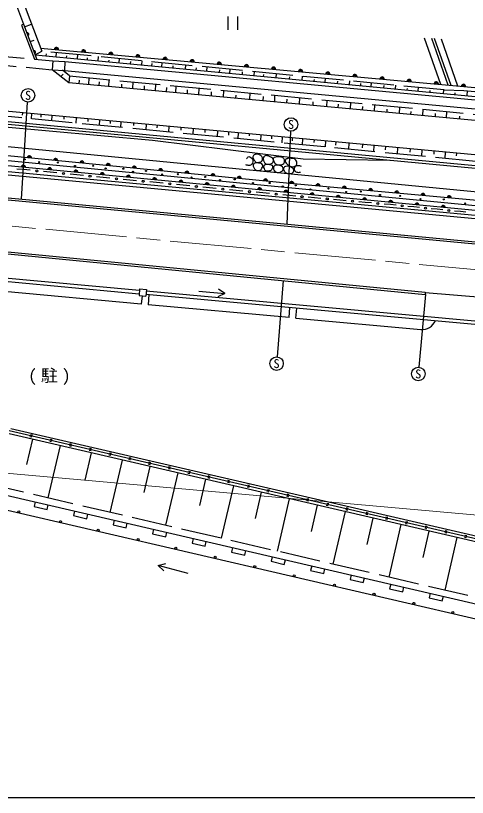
# Model space of a CAD drawing. Units: millimetres, scale not verified. Extents: x 40000 to 680000, y 20000 to 380000.
# Drawn here: x 182099 to 248935, y 205000 to 320629 of the extents above; entities that cross this region are included whole.
import ezdxf
from ezdxf.enums import TextEntityAlignment as Align

# ---------------------------------------------------------------- set-up
doc = ezdxf.new("R2010")
doc.units = ezdxf.units.MM
doc.header["$LTSCALE"] = 1000
doc.linetypes.add('CHAIN', pattern=[18.5, 12, -1.5, 3.5, -1.5])
doc.linetypes.add('DASHED', pattern=[7.5, 6, -1.5])
for name, color, linetype, lineweight in [('M-BGD', 7, 'Continuous', 25), ('M-BGD-EXST', 7, 'Continuous', 25), ('M-BMK', 2, 'CHAIN', 13), ('M-STR-HTXT', 7, 'Continuous', 13), ('M-TTL-BAND', 7, 'Continuous', 25)]:
    doc.layers.add(name, color=color, linetype=linetype, lineweight=lineweight)
doc.styles.add('ＭＳ ゴシック', font='')
doc.styles.get('ＭＳ ゴシック').set_extended_font_data('MS Gothic')

msp = doc.modelspace()

# ---------------------------------------------------------------- linework, layer by layer
at = {"layer": 'M-BGD'}
for p, q in [((181553, 323919), (183276, 319355)), ((182748, 323901), (185970, 315367)), ((183276, 319355), (182973, 319240)), ((182973, 319240), (184884, 314179)), ((183276, 319355), (185243, 314146)), ((183412, 318996), (184462, 319362)), ((184240, 316803), (184828, 317008)), ((242553, 317356), (244963, 310473)), ((243616, 317297), (246039, 310375)), ((244046, 317273), (246474, 310336)), ((245053, 317217), (247494, 310244)), ((185796, 315828), (258732, 309227)), ((184983, 314835), (185970, 315367)), ((184983, 314835), (259212, 307826)), ((186614, 314974), (186587, 314683)), ((188116, 315161), (188059, 314544)), ((189617, 314707), (189588, 314400)), ((191236, 314860), (191179, 314250)), ((194304, 314565), (194248, 313960)), ((184886, 314176), (187583, 313926)), ((187583, 313926), (187514, 312628)), ((187583, 313926), (189380, 313831)), ((189380, 313831), (189312, 312533)), ((189380, 313831), (259903, 307243)), ((192693, 314368), (192669, 314109)), ((195865, 314029), (195845, 313809)), ((197426, 314264), (197370, 313665)), ((199086, 313835), (199056, 313506)), ((200769, 313942), (200715, 313350)), ((202235, 313545), (202204, 313209)), ((203712, 313659), (203657, 313072)), ((187514, 312628), (189312, 312533)), ((189962, 310705), (187514, 312628)), ((189312, 312533), (259608, 305966)), ((205371, 313194), (205345, 312912)), ((207221, 313321), (207167, 312740)), ((208810, 312927), (208779, 312588)), ((210403, 313014), (210349, 312440)), ((212249, 312588), (212219, 312263)), ((213812, 312686), (213759, 312118)), ((215640, 312297), (215607, 311943)), ((217389, 312342), (217337, 311780)), ((251476, 294404), (68291, 312171)), ((189114, 311964), (188788, 311627)), ((190053, 311704), (189962, 310705)), ((191488, 311093), (191466, 310565)), ((192942, 311432), (192902, 310432)), ((195881, 311155), (195840, 310158)), ((218754, 311922), (218729, 311649)), ((220668, 312026), (220616, 311470)), ((222603, 311559), (222577, 311285)), ((224516, 311655), (224465, 311107)), ((226260, 311171), (226238, 310940)), ((227912, 311328), (227862, 310786)), ((283686, 289238), (68098, 310019)), ((280109, 302322), (189962, 310705)), ((194442, 310850), (194420, 310291)), ((197760, 310487), (197740, 309982)), ((199446, 310819), (199406, 309827)), ((201127, 310221), (201104, 309669)), ((202794, 310504), (202754, 309515)), ((204420, 310003), (204395, 309363)), ((205811, 310219), (205771, 309235)), ((209217, 309898), (209177, 308918)), ((229723, 310953), (229692, 310613)), ((231502, 310982), (231453, 310447)), ((233138, 310614), (233108, 310291)), ((234706, 310674), (234657, 310145)), ((236553, 310275), (236524, 309968)), ((238291, 310329), (238243, 309806)), ((241672, 310003), (241624, 309487)), ((282943, 288626), (68032, 309290)), ((207496, 309664), (207472, 309077)), ((211032, 309373), (211007, 308748)), ((212864, 309555), (212824, 308579)), ((214665, 308889), (214646, 308410)), ((216761, 309188), (216722, 308217)), ((220422, 308843), (220383, 307876)), ((240016, 309863), (239995, 309641)), ((243382, 309573), (243359, 309323)), ((245403, 309644), (245356, 309134)), ((247088, 309234), (247064, 308973)), ((248920, 309507), (248855, 308804)), ((218710, 308646), (218685, 308034)), ((222221, 308259), (222199, 307707)), ((224081, 308498), (224043, 307536)), ((226072, 307896), (226050, 307349)), ((228146, 308115), (228107, 307158)), ((231621, 307788), (231582, 306835)), ((202366, 302166), (145818, 307187)), ((287233, 294481), (153513, 307128)), ((287270, 294879), (153547, 307527)), ((229802, 307532), (229780, 307002)), ((233410, 307193), (233389, 306667)), ((235182, 307452), (235144, 306503)), ((237019, 306806), (237000, 306331)), ((238880, 307104), (238842, 306159)), ((240561, 306430), (240544, 306001)), ((242323, 306779), (242285, 305839)), ((245850, 306447), (245812, 305511)), ((183107, 306258), (183088, 305920)), ((184449, 306134), (184406, 305369)), ((185835, 306005), (185813, 305597)), ((187464, 305853), (187421, 305080)), ((189251, 305687), (189229, 305297)), ((191033, 305521), (190989, 304738)), ((192806, 305357), (192784, 304974)), ((244194, 306140), (244174, 305664)), ((247754, 305777), (247736, 305332)), ((194492, 305200), (194447, 304407)), ((196105, 305050), (196086, 304697)), ((197676, 304904), (197632, 304102)), ((199545, 304730), (199525, 304374)), ((201396, 304558), (201351, 303746)), ((203031, 304406), (203011, 304051)), ((204771, 304244), (204725, 303423)), ((206564, 304077), (206543, 303704)), ((208354, 303911), (208307, 303079)), ((210099, 303749), (210076, 303335)), ((211956, 303576), (211909, 302734)), ((213610, 303422), (213585, 302966)), ((215045, 303289), (214997, 302439)), ((216648, 303139), (216632, 302850)), ((218381, 302978), (218333, 302119)), ((224656, 299389), (202366, 302166)), ((219957, 302832), (219933, 302411)), ((221516, 302687), (221468, 301819)), ((223029, 302546), (223004, 302088)), ((224531, 302406), (224482, 301530)), ((226257, 302246), (226236, 301857)), ((227922, 302091), (227872, 301206)), ((229471, 301947), (229444, 301465)), ((231387, 301769), (231337, 300874)), ((233397, 301582), (233369, 301072)), ((235077, 301426), (235026, 300520)), ((236812, 301264), (236786, 300795)), ((238592, 301099), (238541, 300184)), ((240460, 300925), (240434, 300454)), ((242217, 300762), (242165, 299836)), ((243992, 300597), (243965, 300126)), ((245648, 300443), (245596, 299508)), ((247312, 300288), (247290, 299895)), ((262820, 289356), (162891, 298714)), ((262844, 289855), (162934, 299212)), ((237342, 299200), (224656, 299389)), ((183271, 297846), (182268, 297941)), ((184254, 297750), (183271, 297846)), ((187204, 297463), (186221, 297558)), ((188187, 297367), (187204, 297463)), ((191137, 297080), (190154, 297175)), ((192120, 296984), (191137, 297080)), ((195070, 296697), (194087, 296792)), ((196053, 296601), (195070, 296697)), ((199003, 296314), (198020, 296409)), ((199986, 296218), (199003, 296314)), ((202936, 295931), (201953, 296026)), ((203919, 295835), (202936, 295931)), ((206869, 295548), (205886, 295644)), ((207852, 295452), (206869, 295548)), ((210802, 295165), (209819, 295261)), ((211785, 295069), (210802, 295165)), ((214735, 294782), (213752, 294878)), ((168493, 294533), (267182, 285267)), ((168521, 294832), (267210, 285566)), ((215718, 294686), (214735, 294782)), ((218668, 294399), (217685, 294495)), ((219651, 294303), (218668, 294399)), ((222601, 294016), (221618, 294112)), ((223536, 293932), (222601, 294016)), ((226340, 293680), (225405, 293764)), ((227274, 293596), (226340, 293680)), ((230079, 293343), (229144, 293427)), ((231013, 293259), (230079, 293343)), ((233818, 293007), (232883, 293091)), ((234752, 292923), (233818, 293007)), ((237557, 292671), (236622, 292755)), ((238419, 292584), (237557, 292671)), ((241007, 292326), (240144, 292412)), ((241869, 292239), (241007, 292326)), ((244457, 291981), (243594, 292067)), ((245319, 291894), (244457, 291981)), ((247907, 291636), (247044, 291722)), ((248722, 291562), (247907, 291636)), ((166261, 286808), (242694, 279402)), ((166289, 287107), (242708, 279702)), ((141897, 284887), (200386, 279501)), ((141939, 285386), (200428, 279999)), ((200695, 277966), (180401, 279835)), ((200447, 280224), (200362, 279228)), ((200447, 280224), (201443, 280140)), ((201443, 280140), (201359, 279144)), ((201424, 279908), (272946, 273389)), ((200362, 279228), (201359, 279144)), ((200808, 279190), (200695, 277966)), ((201381, 279409), (272912, 272890)), ((201829, 279369), (201691, 277875)), ((242708, 279702), (242694, 279402)), ((242707, 279686), (252931, 278831)), ((222548, 275974), (201691, 277875)), ((222548, 275974), (222686, 277468)), ((223544, 275883), (223682, 277377)), ((223544, 275883), (242071, 274195)), ((255850, 241906), (181164, 259195)), ((255768, 242323), (181377, 259530)), ((255904, 241471), (181153, 258761)), ((184589, 257966), (183726, 254233)), ((184505, 258268), (184213, 258335)), ((184573, 258560), (184281, 258628)), ((187496, 257883), (187203, 257951)), ((188664, 257023), (186876, 249292)), ((187428, 257591), (187136, 257659)), ((190351, 256915), (190059, 256982)), ((190418, 257207), (190126, 257275)), ((193273, 255957), (192343, 251939)), ((193273, 256238), (192981, 256306)), ((193341, 256530), (193049, 256598)), ((196196, 255561), (195904, 255629)), ((196264, 255854), (195972, 255921)), ((197840, 254901), (196049, 247159)), ((199119, 254885), (198827, 254952)), ((199187, 255177), (198894, 255245)), ((202109, 254500), (201817, 254568)), ((201957, 253949), (201061, 250075)), ((202042, 254208), (201749, 254276)), ((204964, 253532), (204672, 253599)), ((205032, 253824), (204740, 253892)), ((206074, 252997), (204281, 245245)), ((207887, 252855), (207595, 252923)), ((207955, 253147), (207662, 253215)), ((210810, 252178), (210517, 252246)), ((210877, 252471), (210585, 252538)), ((210196, 252043), (209299, 248165)), ((214318, 251090), (212523, 243328)), ((213732, 251502), (213440, 251569)), ((213800, 251794), (213508, 251862)), ((216723, 251118), (216431, 251185)), ((178674, 250165), (256086, 232267)), ((216655, 250825), (216363, 250893)), ((218445, 250135), (217547, 246252)), ((219578, 250149), (219286, 250216)), ((219646, 250441), (219353, 250509)), ((222568, 249764), (222276, 249832)), ((184981, 248707), (184824, 248025)), ((222572, 249181), (220775, 241409)), ((222501, 249472), (222208, 249540)), ((225423, 248795), (225131, 248863)), ((225491, 249088), (225199, 249155)), ((256408, 229900), (178427, 248010)), ((184824, 248025), (186772, 247574)), ((186772, 247574), (186930, 248256)), ((226703, 248225), (225804, 244337)), ((228346, 248119), (228054, 248186)), ((228414, 248411), (228121, 248479)), ((231269, 247442), (230976, 247510)), ((231336, 247735), (231044, 247802)), ((190827, 247355), (190669, 246673)), ((190669, 246673), (192618, 246223)), ((192618, 246223), (192776, 246905)), ((230835, 247269), (229036, 239488)), ((234191, 246766), (233899, 246833)), ((234259, 247058), (233967, 247126)), ((234972, 246313), (234071, 242420)), ((237182, 246381), (236889, 246449)), ((196673, 246004), (196515, 245322)), ((196515, 245322), (198464, 244871)), ((198464, 244871), (198621, 245553)), ((237114, 246089), (236822, 246157)), ((239109, 245356), (237307, 237565)), ((240037, 245412), (239745, 245480)), ((240104, 245705), (239812, 245772)), ((202519, 244652), (202361, 243970)), ((204309, 243520), (204467, 244202)), ((243250, 244398), (242348, 240500)), ((242960, 244736), (242667, 244803)), ((243027, 245028), (242735, 245096)), ((245882, 244059), (245590, 244127)), ((245950, 244352), (245658, 244419)), ((202361, 243970), (204309, 243520)), ((208364, 243300), (208207, 242618)), ((210155, 242168), (210313, 242850)), ((247391, 243440), (245587, 235640)), ((248805, 243383), (248513, 243450)), ((248873, 243675), (248580, 243743)), ((208207, 242618), (210155, 242168)), ((214210, 241949), (214052, 241267)), ((214052, 241267), (216001, 240816)), ((216001, 240816), (216159, 241498)), ((220056, 240597), (219898, 239915)), ((219898, 239915), (221847, 239465)), ((221847, 239465), (222005, 240147)), ((225902, 239246), (225744, 238564)), ((225744, 238564), (227693, 238113)), ((227693, 238113), (227850, 238795)), ((231748, 237894), (231590, 237212)), ((231590, 237212), (233538, 236762)), ((233538, 236762), (233696, 237444)), ((237593, 236543), (237436, 235861)), ((239384, 235410), (239542, 236092)), ((237436, 235861), (239384, 235410)), ((243439, 235191), (243281, 234509)), ((245230, 234059), (245388, 234741)), ((243281, 234509), (245230, 234059))]:
    msp.add_line(p, q, dxfattribs=at)
at = {"layer": 'M-BGD', "linetype": 'DASHED'}
for p, q in [((177409, 314868), (184886, 314176)), ((245523, 309632), (185970, 315367)), ((176203, 313675), (187514, 312628)), ((190053, 311704), (189016, 312561)), ((190053, 311704), (281527, 303086)), ((245523, 309632), (248404, 309559)), ((248404, 309559), (258534, 308550)), ((256328, 233142), (178677, 251198))]:
    msp.add_line(p, q, dxfattribs=at)
at = {"layer": 'M-BGD'}
for points in [[(286106, 296681), (149798, 309356), (68754, 317334)], [(284609, 290196), (222658, 295823), (68178, 310919)]]:
    msp.add_lwpolyline(points, dxfattribs=at)
at = {"layer": 'M-BGD', "linetype": 'DASHED'}
msp.add_lwpolyline([(287524, 295492), (144124, 309227), (68699, 316719)], dxfattribs=at)
at = {"layer": 'M-BGD'}
for centre, radius in [((183431, 299364), 80), ((185593, 298950), 80), ((188353, 298904), 80), ((190883, 298398), 80), ((193574, 298421), 80), ((185237, 297654), 150), ((189170, 297271), 150), ((195414, 298030), 80), ((198036, 297984), 80), ((199462, 297524), 80), ((201394, 297662), 80), ((203786, 297133), 80), ((206086, 297179), 80), ((193103, 296888), 150), ((197036, 296505), 150), ((200969, 296122), 150), ((208110, 296696), 80), ((210157, 296765), 80), ((212342, 296305), 80), ((214504, 296420), 80), ((204902, 295739), 150), ((208835, 295356), 150), ((212768, 294973), 150), ((217218, 295845), 80), ((219679, 295868), 80), ((221611, 295362), 80), ((223543, 295523), 80), ((225705, 294925), 80), ((228396, 295063), 80), ((216701, 294590), 150), ((220634, 294207), 150), ((224470, 293848), 150), ((230995, 294557), 80), ((233157, 294603), 80), ((236009, 294097), 80), ((238999, 293959), 80), ((228209, 293511), 150), ((231948, 293175), 150), ((235687, 292839), 150), ((239282, 292498), 150), ((241989, 293499), 80), ((245439, 293453), 80), ((248613, 292855), 80), ((242732, 292153), 150), ((246182, 291808), 150), ((182585, 247226), 150), ((188732, 245777), 150), ((194314, 244505), 150), ((200214, 243128), 150), ((205796, 241856), 150), ((211625, 240513), 150), ((217472, 239118), 150), ((223301, 237758), 150), ((229272, 236398), 150), ((235119, 235037), 150), ((241001, 233695), 150), ((246777, 232335), 150)]:
    msp.add_circle(centre, radius, dxfattribs=at)
for centre, radius, start, end in [((183832, 317884), 220, 290.68408, 110.68408), ((183832, 317884), 110, 290.68408, 110.68408), ((188148, 315615), 310, 354.82861, 174.82861), ((188148, 315615), 155, 354.82861, 174.82861), ((184842, 315208), 220, 290.68408, 110.68408), ((184842, 315208), 110, 290.68408, 110.68408), ((192162, 315251), 310, 354.82861, 174.82861), ((192162, 315251), 155, 354.82861, 174.82861), ((196176, 314888), 310, 354.82861, 174.82861), ((196176, 314888), 155, 354.82861, 174.82861), ((200189, 314525), 310, 354.82861, 174.82861), ((200189, 314525), 155, 354.82861, 174.82861), ((204203, 314162), 310, 354.82861, 174.82861), ((204203, 314162), 155, 354.82861, 174.82861), ((208216, 313798), 310, 354.82861, 174.82861), ((208216, 313798), 155, 354.82861, 174.82861), ((212230, 313435), 310, 354.82861, 174.82861), ((212230, 313435), 155, 354.82861, 174.82861), ((216243, 313072), 310, 354.82861, 174.82861), ((216243, 313072), 155, 354.82861, 174.82861), ((220257, 312709), 310, 354.82861, 174.82861), ((220257, 312709), 155, 354.82861, 174.82861), ((224271, 312345), 310, 354.82861, 174.82861), ((224271, 312345), 155, 354.82861, 174.82861), ((228284, 311982), 310, 354.82861, 174.82861), ((228284, 311982), 155, 354.82861, 174.82861), ((232298, 311619), 310, 354.82861, 174.82861), ((232298, 311619), 155, 354.82861, 174.82861), ((236311, 311256), 310, 354.82861, 174.82861), ((236311, 311256), 155, 354.82861, 174.82861), ((240325, 310892), 310, 354.82861, 174.82861), ((240325, 310892), 155, 354.82861, 174.82861), ((244339, 310529), 310, 354.82861, 174.82861), ((244339, 310529), 155, 354.82861, 174.82861), ((248352, 310166), 310, 354.82861, 174.82861), ((248352, 310166), 155, 354.82861, 174.82861), ((184137, 299587), 300, 354.41883, 174.41883), ((184137, 299587), 150, 354.41883, 174.41883), ((188018, 299208), 300, 354.41883, 174.41883), ((183252, 298212), 300, 354.50776, 174.50776), ((183252, 298212), 150, 354.50776, 174.50776), ((188018, 299208), 150, 354.41883, 174.41883), ((191900, 298829), 300, 354.41883, 174.41883), ((191900, 298829), 150, 354.41883, 174.41883), ((195781, 298449), 300, 354.41883, 174.41883), ((195781, 298449), 150, 354.41883, 174.41883), ((199663, 298070), 300, 354.41883, 174.41883), ((187134, 297838), 300, 354.50776, 174.50776), ((187134, 297838), 150, 354.50776, 174.50776), ((191016, 297465), 300, 354.50776, 174.50776), ((191016, 297465), 150, 354.50776, 174.50776), ((194898, 297092), 300, 354.50776, 174.50776), ((194898, 297092), 150, 354.50776, 174.50776), ((199663, 298070), 150, 354.41883, 174.41883), ((203544, 297691), 300, 354.41883, 174.41883), ((203544, 297691), 150, 354.41883, 174.41883), ((207426, 297311), 300, 354.41883, 174.41883), ((207426, 297311), 150, 354.41883, 174.41883), ((211307, 296932), 300, 354.41883, 174.41883), ((198780, 296719), 300, 354.50776, 174.50776), ((198780, 296719), 150, 354.50776, 174.50776), ((202662, 296345), 300, 354.50776, 174.50776), ((202662, 296345), 150, 354.50776, 174.50776), ((206544, 295972), 300, 354.50776, 174.50776), ((206544, 295972), 150, 354.50776, 174.50776), ((211307, 296932), 150, 354.41883, 174.41883), ((215189, 296553), 300, 354.41883, 174.41883), ((215189, 296553), 150, 354.41883, 174.41883), ((219070, 296174), 300, 354.41883, 174.41883), ((219070, 296174), 150, 354.41883, 174.41883), ((222952, 295796), 300, 354.81032, 174.80408), ((210427, 295599), 300, 354.50776, 174.50776), ((210427, 295599), 150, 354.50776, 174.50776), ((214309, 295225), 300, 354.50776, 174.50776), ((214309, 295225), 150, 354.50776, 174.50776), ((218191, 294852), 300, 354.50776, 174.50776), ((218191, 294852), 150, 354.50776, 174.50776), ((222952, 295796), 150, 354.81032, 174.81032), ((226836, 295443), 300, 354.81032, 174.81032), ((226836, 295443), 150, 354.81032, 174.81032), ((230720, 295091), 300, 354.81032, 174.81032), ((230720, 295091), 150, 354.81032, 174.81032), ((234604, 294738), 300, 354.81032, 174.81032), ((234604, 294738), 150, 354.81032, 174.81032), ((222073, 294479), 300, 354.50776, 174.50776), ((222073, 294479), 150, 354.50776, 174.50776), ((225955, 294106), 300, 354.50776, 174.50776), ((225955, 294106), 150, 354.50776, 174.50776), ((229837, 293732), 300, 354.50776, 174.50776), ((229837, 293732), 150, 354.50776, 174.50776), ((238488, 294385), 300, 354.81032, 174.81032), ((238488, 294385), 150, 354.81032, 174.81032), ((242372, 294032), 300, 354.81032, 174.81032), ((242372, 294032), 150, 354.81032, 174.81032), ((246256, 293680), 300, 354.81032, 174.81032), ((246256, 293680), 150, 354.81032, 174.81032), ((233719, 293359), 300, 354.50776, 174.50776), ((233719, 293359), 150, 354.50776, 174.50776), ((237601, 292986), 300, 354.50776, 174.50776), ((237601, 292986), 150, 354.50776, 174.50776), ((241483, 292613), 300, 354.50776, 174.50776), ((241483, 292613), 150, 354.50776, 174.50776), ((245365, 292239), 300, 354.50776, 174.50776), ((245365, 292239), 150, 354.50776, 174.50776), ((242180, 276401), 2210, 267.17099, 336.11436)]:
    msp.add_arc(centre, radius, start, end, dxfattribs=at)
for points, knots in [([(216279, 299471), (216387, 299571), (216456, 299763), (216603, 299771), (216822, 299784), (217047, 299581), (217134, 299379), (217231, 299151), (217189, 298839), (217041, 298640), (216951, 298518), (216777, 298469), (216626, 298456), (216468, 298442), (216318, 298532), (216164, 298571)], [0, 0, 0, 0, 1, 1, 1, 2, 2, 2, 3, 3, 3, 4, 4, 4, 5, 5, 5, 5]), ([(217336, 299341), (217266, 299461), (217171, 299598), (217197, 299734), (217228, 299895), (217367, 300047), (217520, 300103), (217761, 300192), (218053, 300104), (218282, 299988), (218408, 299924), (218525, 299817), (218582, 299688), (218645, 299547), (218669, 299366), (218605, 299226), (218549, 299101), (218412, 299017), (218282, 298972), (218086, 298904), (217848, 298886), (217659, 298972), (217510, 299040), (217418, 299200), (217336, 299341)], [0, 0, 0, 0, 1, 1, 1, 2, 2, 2, 3, 3, 3, 4, 4, 4, 5, 5, 5, 6, 6, 6, 7, 7, 7, 8, 8, 8, 8]), ([(220215, 299365), (220272, 299223), (220220, 299039), (220133, 298913), (220047, 298788), (219891, 298711), (219743, 298677), (219522, 298626), (219262, 298625), (219066, 298739), (218947, 298808), (218888, 298952), (218830, 299077), (218779, 299186), (218741, 299306), (218737, 299426), (218734, 299531), (218739, 299648), (218799, 299734), (218868, 299832), (218989, 299896), (219107, 299919), (219250, 299946), (219403, 299902), (219538, 299847), (219794, 299741), (220111, 299621), (220215, 299365)], [0, 0, 0, 0, 1, 1, 1, 2, 2, 2, 3, 3, 3, 4, 4, 4, 5, 5, 5, 6, 6, 6, 7, 7, 7, 8, 8, 8, 9, 9, 9, 9]), ([(221764, 298759), (221629, 298618), (221405, 298582), (221210, 298564), (221017, 298547), (220801, 298555), (220636, 298657), (220462, 298763), (220354, 298961), (220276, 299149), (220233, 299255), (220179, 299383), (220225, 299488), (220278, 299607), (220429, 299662), (220553, 299703), (220716, 299757), (220896, 299748), (221066, 299734), (221269, 299718), (221500, 299724), (221662, 299600), (221790, 299502), (221872, 299331), (221887, 299170), (221901, 299027), (221863, 298862), (221764, 298759)], [0, 0, 0, 0, 1, 1, 1, 2, 2, 2, 3, 3, 3, 4, 4, 4, 5, 5, 5, 6, 6, 6, 7, 7, 7, 8, 8, 8, 9, 9, 9, 9]), ([(223724, 298810), (223729, 298694), (223679, 298569), (223601, 298482), (223496, 298367), (223335, 298296), (223180, 298277), (222972, 298252), (222748, 298308), (222564, 298410), (222349, 298531), (222157, 298721), (222051, 298944), (222000, 299053), (221954, 299197), (222010, 299303), (222078, 299428), (222252, 299462), (222390, 299498), (222562, 299543), (222747, 299541), (222924, 299518), (223111, 299494), (223324, 299478), (223467, 299354), (223619, 299223), (223716, 299011), (223724, 298810)], [0, 0, 0, 0, 1, 1, 1, 2, 2, 2, 3, 3, 3, 4, 4, 4, 5, 5, 5, 6, 6, 6, 7, 7, 7, 8, 8, 8, 9, 9, 9, 9]), ([(218101, 298821), (218239, 298800), (218392, 298784), (218501, 298698), (218601, 298619), (218691, 298496), (218696, 298369), (218701, 298252), (218610, 298148), (218542, 298051), (218469, 297946), (218393, 297826), (218276, 297774), (218098, 297695), (217872, 297681), (217691, 297754), (217563, 297805), (217475, 297934), (217404, 298051), (217321, 298187), (217225, 298346), (217250, 298503), (217270, 298633), (217368, 298761), (217486, 298821), (217669, 298913), (217898, 298851), (218101, 298821)], [0, 0, 0, 0, 1, 1, 1, 2, 2, 2, 3, 3, 3, 4, 4, 4, 5, 5, 5, 6, 6, 6, 7, 7, 7, 8, 8, 8, 9, 9, 9, 9]), ([(219733, 298564), (219856, 298543), (220009, 298546), (220092, 298451), (220158, 298376), (220164, 298252), (220143, 298154), (220114, 298014), (220022, 297880), (219907, 297795), (219787, 297706), (219625, 297683), (219476, 297672), (219339, 297661), (219186, 297655), (219066, 297723), (218964, 297781), (218899, 297894), (218850, 298000), (218801, 298108), (218744, 298235), (218778, 298349), (218810, 298455), (218911, 298544), (219014, 298585), (219237, 298673), (219496, 298604), (219733, 298564)], [0, 0, 0, 0, 1, 1, 1, 2, 2, 2, 3, 3, 3, 4, 4, 4, 5, 5, 5, 6, 6, 6, 7, 7, 7, 8, 8, 8, 9, 9, 9, 9]), ([(220256, 297938), (220227, 298023), (220212, 298123), (220246, 298205), (220299, 298335), (220423, 298440), (220553, 298492), (220706, 298554), (220885, 298536), (221046, 298503), (221230, 298464), (221435, 298408), (221559, 298267), (221651, 298162), (221716, 298002), (221682, 297867), (221647, 297726), (221497, 297637), (221374, 297559), (221282, 297500), (221175, 297457), (221066, 297446), (220895, 297428), (220701, 297428), (220553, 297518), (220407, 297607), (220311, 297776), (220256, 297938)], [0, 0, 0, 0, 1, 1, 1, 2, 2, 2, 3, 3, 3, 4, 4, 4, 5, 5, 5, 6, 6, 6, 7, 7, 7, 8, 8, 8, 9, 9, 9, 9]), ([(223006, 298133), (223111, 298074), (223222, 297984), (223252, 297867), (223287, 297730), (223236, 297567), (223149, 297456), (223078, 297364), (222955, 297316), (222842, 297292), (222647, 297250), (222435, 297270), (222246, 297333), (222103, 297381), (221961, 297462), (221867, 297579), (221794, 297670), (221752, 297791), (221744, 297908), (221737, 298002), (221753, 298106), (221805, 298185), (221854, 298258), (221934, 298320), (222021, 298338), (222349, 298408), (222714, 298299), (223006, 298133)], [0, 0, 0, 0, 1, 1, 1, 2, 2, 2, 3, 3, 3, 4, 4, 4, 5, 5, 5, 6, 6, 6, 7, 7, 7, 8, 8, 8, 9, 9, 9, 9]), ([(224406, 298294), (224221, 298340), (224040, 298460), (223852, 298432), (223657, 298404), (223422, 298313), (223344, 298132), (223271, 297966), (223338, 297736), (223459, 297601), (223573, 297475), (223774, 297454), (223944, 297440), (224045, 297431), (224144, 297471), (224244, 297486)], [0, 0, 0, 0, 1, 1, 1, 2, 2, 2, 3, 3, 3, 4, 4, 4, 5, 5, 5, 5])]:
    msp.add_open_spline(points, degree=3, knots=knots, dxfattribs=at)
at = {"layer": 'M-BGD-EXST'}
for p, q in [((213492, 320511), (213492, 318511)), ((214992, 318511), (214992, 320511)), ((182981, 293474), (183875, 307840)), ((222284, 289784), (222807, 303534)), ((221675, 281439), (220785, 270156)), ((209215, 279857), (213057, 279530)), ((213057, 279530), (212109, 280190)), ((213057, 279530), (212011, 279040)), ((242716, 279400), (241756, 268629)), ((203207, 239315), (204325, 239604)), ((207621, 238089), (203207, 239315)), ((203207, 239315), (204016, 238491))]:
    msp.add_line(p, q, dxfattribs=at)
for centre in [(183938, 308838), (222845, 304533), (220706, 269159), (241667, 267633)]:
    msp.add_circle(centre, 1000, dxfattribs=at)
at = {"layer": 'M-BMK'}
msp.add_line((168138, 290750), (266827, 281484), dxfattribs=at)
at = {"layer": 'M-STR-HTXT'}
msp.add_line((378048, 235342), (63908, 263353), dxfattribs=at)
at = {"layer": 'M-TTL-BAND'}
msp.add_line((40000, 205000), (579000, 205000), dxfattribs=at)

# ---------------------------------------------------------------- texts
at = {"layer": 'M-BGD-EXST', "style": 'ＭＳ ゴシック'}
for s, height, p in [('S', 1320, (183938, 308838)), ('S', 1320, (222845, 304533)), ('S', 1320, (220706, 269159)), ('(', 1833, (184596, 267397)), ('駐', 1833, (187096, 267397)), (')', 1833, (189596, 267397)), ('S', 1320, (241667, 267633))]:
    msp.add_text(s, height=height, dxfattribs=at).set_placement(p, align=Align.MIDDLE_CENTER)

doc.saveas('drawing.dxf')
